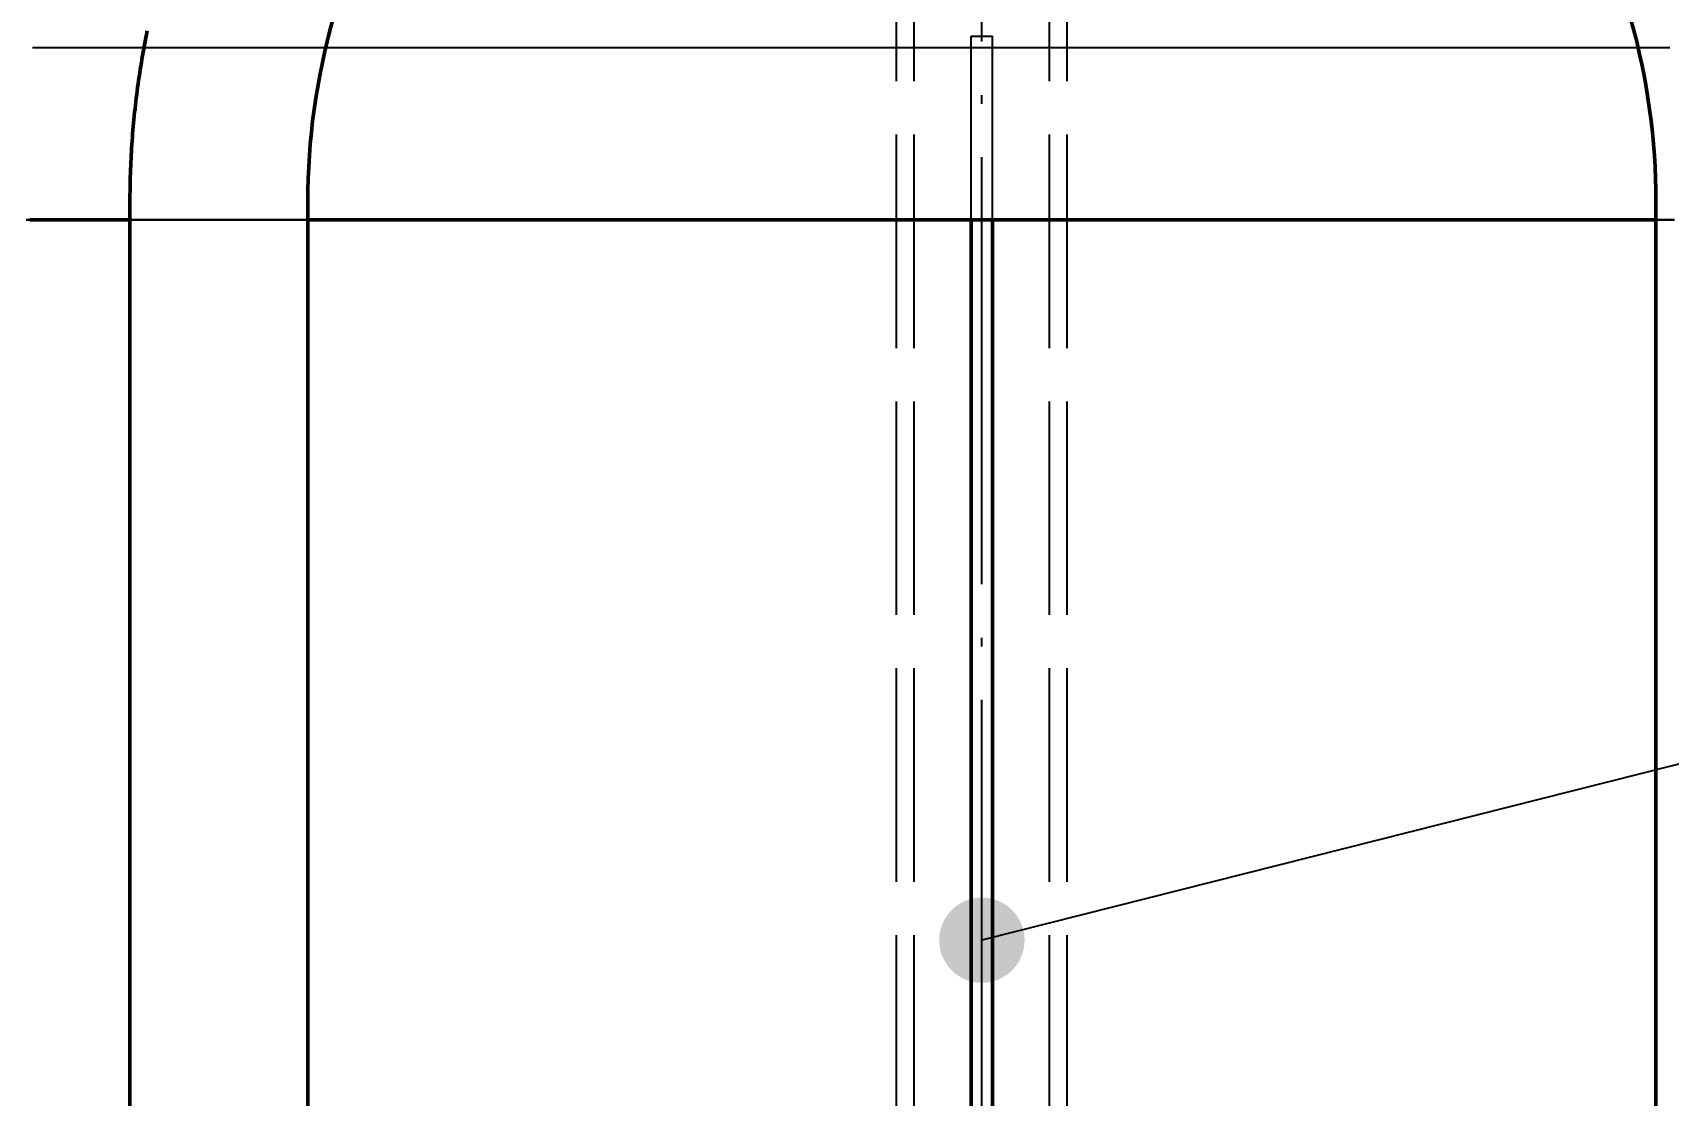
# Model space of a CAD drawing. Header units: millimetres. Extents: x 0 to 594, y 0 to 420.
# Drawn here: x 82.16 to 105.15, y 329.32 to 344.25 of the extents above; entities that cross this region are included whole.
import ezdxf

# ---------------------------------------------------------------- set-up
doc = ezdxf.new("R2010")
doc.units = ezdxf.units.MM
doc.linetypes.add('ISO02-TRAZOS', pattern=[3.75, 3, -0.75])
doc.linetypes.add('ISO04-TRAZO-PUNTO', pattern=[7.625, 6, -0.75, 0.125, -0.75])
for name, color, linetype, lineweight in [('01-VISIBLE', 7, 'CONTINUOUS', 50), ('02-OCULTA', 4, 'ISO02-TRAZOS', 25), ('03-EJE', 1, 'ISO04-TRAZO-PUNTO', 25), ('04-COTA', 3, 'CONTINUOUS', 25), ('08-FINA', 5, 'CONTINUOUS', 25)]:
    doc.layers.add(name, color=color, linetype=linetype, lineweight=lineweight)
doc.styles.add('ISO3098', font='isocpeur.ttf')
doc.dimstyles.new('FLAMA-ISO', dxfattribs={"dimtxt": 3.5, "dimasz": 3, "dimexe": 2, "dimexo": 1, "dimgap": 1, "dimtad": 1, "dimdec": 1, "dimtxsty": 'ISO3098', "dimcen": 2.5, "dimclrd": 3, "dimclre": 3, "dimclrt": 3, "dimazin": 3, "dimtfac": 1, "dimtmove": 0, "dimatfit": 3, "dimlwd": 25, "dimlwe": 25})

msp = doc.modelspace()

# ---------------------------------------------------------------- hatches: boundary and pattern name
at = {"layer": '08-FINA'}
h = msp.add_hatch(color=7, dxfattribs=at)
h.dxf.hatch_style = 1
edge = h.paths.add_edge_path()
edge.add_arc((95.5, 331.5), 0.6, 0, 360)

# ---------------------------------------------------------------- linework, layer by layer
at = {"layer": '01-VISIBLE'}
for p, q in [((83.525, 316.833), (83.525, 341.875)), ((86.025, 316.833), (86.025, 341.875)), ((104.975, 341.875), (104.975, 316.833)), ((95.35, 316.833), (95.35, 341.62)), ((95.65, 316.833), (95.65, 341.62))]:
    msp.add_line(p, q, dxfattribs=at)
for points in [[(83.525, 341.875), (83.525, 341.925), (83.525, 341.976), (83.526, 342.026), (83.527, 342.076), (83.528, 342.127), (83.529, 342.177), (83.53, 342.227), (83.532, 342.278), (83.534, 342.328), (83.536, 342.378), (83.538, 342.429), (83.54, 342.479), (83.543, 342.529), (83.546, 342.58), (83.549, 342.63), (83.552, 342.68), (83.556, 342.73), (83.559, 342.781), (83.563, 342.831), (83.567, 342.881), (83.572, 342.931), (83.576, 342.981), (83.581, 343.032), (83.586, 343.082), (83.591, 343.132), (83.597, 343.182), (83.602, 343.232), (83.608, 343.282), (83.614, 343.332), (83.62, 343.382), (83.627, 343.432), (83.633, 343.482), (83.64, 343.532), (83.647, 343.581), (83.654, 343.631), (83.662, 343.681), (83.67, 343.731), (83.678, 343.781), (83.686, 343.83), (83.694, 343.88), (83.703, 343.93), (83.711, 343.979), (83.72, 344.029), (83.729, 344.078), (83.739, 344.128), (83.748, 344.177), (83.758, 344.227), (83.768, 344.276)], [(82.119, 341.62), (82.169, 341.62), (82.219, 341.62), (82.269, 341.62), (82.32, 341.62), (82.37, 341.62), (82.42, 341.62), (82.47, 341.62), (82.52, 341.62), (82.571, 341.62), (82.621, 341.62), (82.671, 341.62), (82.721, 341.62), (82.772, 341.62), (82.822, 341.62), (82.872, 341.62), (82.922, 341.62), (82.972, 341.62), (83.023, 341.62), (83.073, 341.62), (83.123, 341.62), (83.173, 341.62), (83.224, 341.62), (83.274, 341.62), (83.324, 341.62), (83.374, 341.62), (83.425, 341.62), (83.475, 341.62), (83.525, 341.62)], [(86.025, 341.62), (86.075, 341.62), (86.125, 341.62), (86.175, 341.62), (86.225, 341.62), (86.275, 341.62), (86.325, 341.62), (86.375, 341.62), (86.425, 341.62), (86.475, 341.62), (86.525, 341.62), (86.575, 341.62), (86.625, 341.62), (86.675, 341.62), (86.725, 341.62), (86.775, 341.62), (86.825, 341.62), (86.875, 341.62), (86.925, 341.62), (86.975, 341.62), (87.025, 341.62), (87.075, 341.62), (87.125, 341.62), (87.175, 341.62), (87.225, 341.62), (87.275, 341.62), (87.325, 341.62), (87.375, 341.62), (87.425, 341.62), (87.475, 341.62), (87.525, 341.62), (87.575, 341.62), (87.625, 341.62), (87.675, 341.62), (87.725, 341.62), (87.775, 341.62), (87.825, 341.62), (87.875, 341.62), (87.925, 341.62), (87.975, 341.62), (88.025, 341.62), (88.075, 341.62), (88.125, 341.62), (88.175, 341.62), (88.225, 341.62), (88.275, 341.62), (88.325, 341.62), (88.375, 341.62), (88.425, 341.62), (88.475, 341.62), (88.525, 341.62), (88.575, 341.62), (88.625, 341.62), (88.675, 341.62), (88.725, 341.62), (88.775, 341.62), (88.825, 341.62), (88.875, 341.62), (88.925, 341.62), (88.975, 341.62), (89.025, 341.62), (89.075, 341.62), (89.125, 341.62), (89.175, 341.62), (89.225, 341.62), (89.275, 341.62), (89.325, 341.62), (89.375, 341.62), (89.425, 341.62), (89.475, 341.62), (89.525, 341.62), (89.575, 341.62), (89.625, 341.62), (89.675, 341.62), (89.725, 341.62), (89.775, 341.62), (89.825, 341.62), (89.875, 341.62), (89.925, 341.62), (89.975, 341.62), (90.025, 341.62), (90.075, 341.62), (90.125, 341.62), (90.175, 341.62), (90.225, 341.62), (90.275, 341.62), (90.325, 341.62), (90.375, 341.62), (90.425, 341.62), (90.475, 341.62), (90.525, 341.62), (90.575, 341.62), (90.625, 341.62), (90.675, 341.62), (90.725, 341.62), (90.775, 341.62), (90.825, 341.62), (90.875, 341.62), (90.925, 341.62), (90.975, 341.62), (91.025, 341.62), (91.075, 341.62), (91.125, 341.62), (91.175, 341.62), (91.225, 341.62), (91.275, 341.62), (91.325, 341.62), (91.375, 341.62), (91.425, 341.62), (91.475, 341.62), (91.525, 341.62), (91.575, 341.62), (91.625, 341.62), (91.675, 341.62), (91.725, 341.62), (91.775, 341.62), (91.825, 341.62), (91.875, 341.62), (91.925, 341.62), (91.975, 341.62), (92.025, 341.62), (92.075, 341.62), (92.125, 341.62), (92.175, 341.62), (92.225, 341.62), (92.275, 341.62), (92.325, 341.62), (92.375, 341.62), (92.425, 341.62), (92.475, 341.62), (92.525, 341.62), (92.575, 341.62), (92.625, 341.62), (92.675, 341.62), (92.725, 341.62), (92.775, 341.62), (92.825, 341.62), (92.875, 341.62), (92.925, 341.62), (92.975, 341.62), (93.025, 341.62), (93.075, 341.62), (93.125, 341.62), (93.175, 341.62), (93.225, 341.62), (93.275, 341.62), (93.325, 341.62), (93.375, 341.62), (93.425, 341.62), (93.475, 341.62), (93.525, 341.62), (93.575, 341.62), (93.625, 341.62), (93.675, 341.62), (93.725, 341.62), (93.775, 341.62), (93.825, 341.62), (93.875, 341.62), (93.925, 341.62), (93.975, 341.62), (94.025, 341.62), (94.075, 341.62), (94.125, 341.62), (94.175, 341.62), (94.225, 341.62), (94.275, 341.62), (94.325, 341.62), (94.375, 341.62), (94.425, 341.62), (94.475, 341.62), (94.525, 341.62), (94.575, 341.62), (94.625, 341.62), (94.675, 341.62), (94.725, 341.62), (94.775, 341.62), (94.825, 341.62), (94.875, 341.62), (94.925, 341.62), (94.975, 341.62), (95.025, 341.62), (95.075, 341.62), (95.125, 341.62), (95.175, 341.62), (95.225, 341.62), (95.275, 341.62), (95.325, 341.62), (95.375, 341.62), (95.425, 341.62), (95.475, 341.62), (95.525, 341.62), (95.575, 341.62), (95.625, 341.62), (95.675, 341.62), (95.725, 341.62), (95.775, 341.62), (95.825, 341.62), (95.875, 341.62), (95.925, 341.62), (95.975, 341.62), (96.025, 341.62), (96.075, 341.62), (96.125, 341.62), (96.175, 341.62), (96.225, 341.62), (96.275, 341.62), (96.325, 341.62), (96.375, 341.62), (96.425, 341.62), (96.475, 341.62), (96.525, 341.62), (96.575, 341.62), (96.625, 341.62), (96.675, 341.62), (96.725, 341.62), (96.775, 341.62), (96.825, 341.62), (96.875, 341.62), (96.925, 341.62), (96.975, 341.62), (97.025, 341.62), (97.075, 341.62), (97.125, 341.62), (97.175, 341.62), (97.225, 341.62), (97.275, 341.62), (97.325, 341.62), (97.375, 341.62), (97.425, 341.62), (97.475, 341.62), (97.525, 341.62), (97.575, 341.62), (97.625, 341.62), (97.675, 341.62), (97.725, 341.62), (97.775, 341.62), (97.825, 341.62), (97.875, 341.62), (97.925, 341.62), (97.975, 341.62), (98.025, 341.62), (98.075, 341.62), (98.125, 341.62), (98.175, 341.62), (98.225, 341.62), (98.275, 341.62), (98.325, 341.62), (98.375, 341.62), (98.425, 341.62), (98.475, 341.62), (98.525, 341.62), (98.575, 341.62), (98.625, 341.62), (98.675, 341.62), (98.725, 341.62), (98.775, 341.62), (98.825, 341.62), (98.875, 341.62), (98.925, 341.62), (98.975, 341.62), (99.025, 341.62), (99.075, 341.62), (99.125, 341.62), (99.175, 341.62), (99.225, 341.62), (99.275, 341.62), (99.325, 341.62), (99.375, 341.62), (99.425, 341.62), (99.475, 341.62), (99.525, 341.62), (99.575, 341.62), (99.625, 341.62), (99.675, 341.62), (99.725, 341.62), (99.775, 341.62), (99.825, 341.62), (99.875, 341.62), (99.925, 341.62), (99.975, 341.62), (100.025, 341.62), (100.075, 341.62), (100.125, 341.62), (100.175, 341.62), (100.225, 341.62), (100.275, 341.62), (100.325, 341.62), (100.375, 341.62), (100.425, 341.62), (100.475, 341.62), (100.525, 341.62), (100.575, 341.62), (100.625, 341.62), (100.675, 341.62), (100.725, 341.62), (100.775, 341.62), (100.825, 341.62), (100.875, 341.62), (100.925, 341.62), (100.975, 341.62), (101.025, 341.62), (101.075, 341.62), (101.125, 341.62), (101.175, 341.62), (101.225, 341.62), (101.275, 341.62), (101.325, 341.62), (101.375, 341.62), (101.425, 341.62), (101.475, 341.62), (101.525, 341.62), (101.575, 341.62), (101.625, 341.62), (101.675, 341.62), (101.725, 341.62), (101.775, 341.62), (101.825, 341.62), (101.875, 341.62), (101.925, 341.62), (101.975, 341.62), (102.025, 341.62), (102.075, 341.62), (102.125, 341.62), (102.175, 341.62), (102.225, 341.62), (102.275, 341.62), (102.325, 341.62), (102.375, 341.62), (102.425, 341.62), (102.475, 341.62), (102.525, 341.62), (102.575, 341.62), (102.625, 341.62), (102.675, 341.62), (102.725, 341.62), (102.775, 341.62), (102.825, 341.62), (102.875, 341.62), (102.925, 341.62), (102.975, 341.62), (103.025, 341.62), (103.075, 341.62), (103.125, 341.62), (103.175, 341.62), (103.225, 341.62), (103.275, 341.62), (103.325, 341.62), (103.375, 341.62), (103.425, 341.62), (103.475, 341.62), (103.525, 341.62), (103.575, 341.62), (103.625, 341.62), (103.675, 341.62), (103.725, 341.62), (103.775, 341.62), (103.825, 341.62), (103.875, 341.62), (103.925, 341.62), (103.975, 341.62), (104.025, 341.62), (104.075, 341.62), (104.125, 341.62), (104.175, 341.62), (104.225, 341.62), (104.275, 341.62), (104.325, 341.62), (104.375, 341.62), (104.425, 341.62), (104.475, 341.62), (104.525, 341.62), (104.575, 341.62), (104.625, 341.62), (104.675, 341.62), (104.725, 341.62), (104.775, 341.62), (104.825, 341.62), (104.875, 341.62), (104.925, 341.62), (104.975, 341.62)]]:
    msp.add_lwpolyline(points, dxfattribs=at)
for start, end in [(148.6111, 180), (0, 31.3889)]:
    msp.add_arc((95.5, 341.875), 9.475, start, end, dxfattribs=at)
at = {"layer": '02-OCULTA'}
for p, q in [((94.3, 257.32), (94.3, 358.898)), ((94.55, 257.32), (94.55, 358.898)), ((96.45, 257.32), (96.45, 358.898)), ((96.7, 257.32), (96.7, 358.898)), ((95.35, 344.2), (95.65, 344.2)), ((95.35, 341.62), (95.35, 344.2)), ((95.65, 341.62), (95.65, 344.2)), ((95.35, 267.546), (95.35, 344.044)), ((95.65, 267.546), (95.65, 344.044))]:
    msp.add_line(p, q, dxfattribs=at)
for points in [[(95.35, 344.2), (95.4, 344.2), (95.45, 344.2), (95.5, 344.2), (95.55, 344.2), (95.6, 344.2), (95.65, 344.2)], [(95.35, 344.044), (95.35, 344.07), (95.35, 344.096), (95.35, 344.122), (95.35, 344.148), (95.35, 344.174), (95.35, 344.2)], [(95.65, 344.044), (95.65, 344.07), (95.65, 344.096), (95.65, 344.122), (95.65, 344.148), (95.65, 344.174), (95.65, 344.2)], [(82.155, 344.044), (82.252, 344.044), (82.349, 344.044), (82.445, 344.044), (82.542, 344.044), (82.639, 344.044), (82.736, 344.044), (82.832, 344.044), (82.929, 344.044), (83.026, 344.044), (83.122, 344.044), (83.219, 344.044), (83.316, 344.044), (83.412, 344.044), (83.509, 344.044), (83.606, 344.044), (83.703, 344.044), (83.799, 344.044), (83.896, 344.044), (83.993, 344.044), (84.089, 344.044), (84.186, 344.044), (84.283, 344.044), (84.379, 344.044), (84.476, 344.044), (84.573, 344.044), (84.67, 344.044), (84.766, 344.044), (84.863, 344.044), (84.96, 344.044), (85.056, 344.044), (85.153, 344.044), (85.25, 344.044), (85.346, 344.044), (85.443, 344.044), (85.54, 344.044), (85.637, 344.044), (85.733, 344.044), (85.83, 344.044), (85.927, 344.044), (86.023, 344.044), (86.12, 344.044), (86.217, 344.044), (86.314, 344.044), (86.41, 344.044), (86.507, 344.044), (86.604, 344.044), (86.7, 344.044), (86.797, 344.044), (86.894, 344.044), (86.99, 344.044), (87.087, 344.044), (87.184, 344.044), (87.281, 344.044), (87.377, 344.044), (87.474, 344.044), (87.571, 344.044), (87.667, 344.044), (87.764, 344.044), (87.861, 344.044), (87.957, 344.044), (88.054, 344.044), (88.151, 344.044), (88.248, 344.044), (88.344, 344.044), (88.441, 344.044), (88.538, 344.044), (88.634, 344.044), (88.731, 344.044), (88.828, 344.044), (88.924, 344.044), (89.021, 344.044), (89.118, 344.044), (89.215, 344.044), (89.311, 344.044), (89.408, 344.044), (89.505, 344.044), (89.601, 344.044), (89.698, 344.044), (89.795, 344.044), (89.891, 344.044), (89.988, 344.044), (90.085, 344.044), (90.181, 344.044), (90.278, 344.044), (90.375, 344.044), (90.472, 344.044), (90.568, 344.044), (90.665, 344.044), (90.762, 344.044), (90.858, 344.044), (90.955, 344.044), (91.052, 344.044), (91.148, 344.044), (91.245, 344.044), (91.342, 344.044), (91.439, 344.044), (91.535, 344.044), (91.632, 344.044), (91.729, 344.044), (91.825, 344.044), (91.922, 344.044), (92.019, 344.044), (92.115, 344.044), (92.212, 344.044), (92.309, 344.044), (92.406, 344.044), (92.502, 344.044), (92.599, 344.044), (92.696, 344.044), (92.792, 344.044), (92.889, 344.044), (92.986, 344.044), (93.082, 344.044), (93.179, 344.044), (93.276, 344.044), (93.373, 344.044), (93.469, 344.044), (93.566, 344.044), (93.663, 344.044), (93.759, 344.044), (93.856, 344.044), (93.953, 344.044), (94.049, 344.044), (94.146, 344.044), (94.243, 344.044), (94.34, 344.044), (94.436, 344.044), (94.533, 344.044), (94.63, 344.044), (94.726, 344.044), (94.823, 344.044), (94.92, 344.044), (95.017, 344.044), (95.113, 344.044), (95.21, 344.044), (95.307, 344.044), (95.403, 344.044), (95.5, 344.044), (95.597, 344.044), (95.693, 344.044), (95.79, 344.044), (95.887, 344.044), (95.983, 344.044), (96.08, 344.044), (96.177, 344.044), (96.274, 344.044), (96.37, 344.044), (96.467, 344.044), (96.564, 344.044), (96.66, 344.044), (96.757, 344.044), (96.854, 344.044), (96.95, 344.044), (97.047, 344.044), (97.144, 344.044), (97.241, 344.044), (97.337, 344.044), (97.434, 344.044), (97.531, 344.044), (97.627, 344.044), (97.724, 344.044), (97.821, 344.044), (97.917, 344.044), (98.014, 344.044), (98.111, 344.044), (98.208, 344.044), (98.304, 344.044), (98.401, 344.044), (98.498, 344.044), (98.594, 344.044), (98.691, 344.044), (98.788, 344.044), (98.885, 344.044), (98.981, 344.044), (99.078, 344.044), (99.175, 344.044), (99.271, 344.044), (99.368, 344.044), (99.465, 344.044), (99.561, 344.044), (99.658, 344.044), (99.755, 344.044), (99.852, 344.044), (99.948, 344.044), (100.045, 344.044), (100.142, 344.044), (100.238, 344.044), (100.335, 344.044), (100.432, 344.044), (100.528, 344.044), (100.625, 344.044), (100.722, 344.044), (100.819, 344.044), (100.915, 344.044), (101.012, 344.044), (101.109, 344.044), (101.205, 344.044), (101.302, 344.044), (101.399, 344.044), (101.495, 344.044), (101.592, 344.044), (101.689, 344.044), (101.785, 344.044), (101.882, 344.044), (101.979, 344.044), (102.076, 344.044), (102.172, 344.044), (102.269, 344.044), (102.366, 344.044), (102.462, 344.044), (102.559, 344.044), (102.656, 344.044), (102.752, 344.044), (102.849, 344.044), (102.946, 344.044), (103.043, 344.044), (103.139, 344.044), (103.236, 344.044), (103.333, 344.044), (103.429, 344.044), (103.526, 344.044), (103.623, 344.044), (103.719, 344.044), (103.816, 344.044), (103.913, 344.044), (104.01, 344.044), (104.106, 344.044), (104.203, 344.044), (104.3, 344.044), (104.396, 344.044), (104.493, 344.044), (104.59, 344.044), (104.686, 344.044), (104.783, 344.044), (104.88, 344.044), (104.977, 344.044), (105.073, 344.044), (105.17, 344.044)], [(82.155, 344.044), (82.252, 344.044), (82.349, 344.044), (82.445, 344.044), (82.542, 344.044), (82.639, 344.044), (82.736, 344.044), (82.832, 344.044), (82.929, 344.044), (83.026, 344.044), (83.122, 344.044), (83.219, 344.044), (83.316, 344.044), (83.412, 344.044), (83.509, 344.044), (83.606, 344.044), (83.703, 344.044), (83.799, 344.044), (83.896, 344.044), (83.993, 344.044), (84.089, 344.044), (84.186, 344.044), (84.283, 344.044), (84.379, 344.044), (84.476, 344.044), (84.573, 344.044), (84.67, 344.044), (84.766, 344.044), (84.863, 344.044), (84.96, 344.044), (85.056, 344.044), (85.153, 344.044), (85.25, 344.044), (85.346, 344.044), (85.443, 344.044), (85.54, 344.044), (85.637, 344.044), (85.733, 344.044), (85.83, 344.044), (85.927, 344.044), (86.023, 344.044), (86.12, 344.044), (86.217, 344.044), (86.314, 344.044), (86.41, 344.044), (86.507, 344.044), (86.604, 344.044), (86.7, 344.044), (86.797, 344.044), (86.894, 344.044), (86.99, 344.044), (87.087, 344.044), (87.184, 344.044), (87.281, 344.044), (87.377, 344.044), (87.474, 344.044), (87.571, 344.044), (87.667, 344.044), (87.764, 344.044), (87.861, 344.044), (87.957, 344.044), (88.054, 344.044), (88.151, 344.044), (88.248, 344.044), (88.344, 344.044), (88.441, 344.044), (88.538, 344.044), (88.634, 344.044), (88.731, 344.044), (88.828, 344.044), (88.924, 344.044), (89.021, 344.044), (89.118, 344.044), (89.215, 344.044), (89.311, 344.044), (89.408, 344.044), (89.505, 344.044), (89.601, 344.044), (89.698, 344.044), (89.795, 344.044), (89.891, 344.044), (89.988, 344.044), (90.085, 344.044), (90.181, 344.044), (90.278, 344.044), (90.375, 344.044), (90.472, 344.044), (90.568, 344.044), (90.665, 344.044), (90.762, 344.044), (90.858, 344.044), (90.955, 344.044), (91.052, 344.044), (91.148, 344.044), (91.245, 344.044), (91.342, 344.044), (91.439, 344.044), (91.535, 344.044), (91.632, 344.044), (91.729, 344.044), (91.825, 344.044), (91.922, 344.044), (92.019, 344.044), (92.115, 344.044), (92.212, 344.044), (92.309, 344.044), (92.406, 344.044), (92.502, 344.044), (92.599, 344.044), (92.696, 344.044), (92.792, 344.044), (92.889, 344.044), (92.986, 344.044), (93.082, 344.044), (93.179, 344.044), (93.276, 344.044), (93.373, 344.044), (93.469, 344.044), (93.566, 344.044), (93.663, 344.044), (93.759, 344.044), (93.856, 344.044), (93.953, 344.044), (94.049, 344.044), (94.146, 344.044), (94.243, 344.044), (94.34, 344.044), (94.436, 344.044), (94.533, 344.044), (94.63, 344.044), (94.726, 344.044), (94.823, 344.044), (94.92, 344.044), (95.017, 344.044), (95.113, 344.044), (95.21, 344.044), (95.307, 344.044), (95.403, 344.044), (95.5, 344.044), (95.597, 344.044), (95.693, 344.044), (95.79, 344.044), (95.887, 344.044), (95.983, 344.044), (96.08, 344.044), (96.177, 344.044), (96.274, 344.044), (96.37, 344.044), (96.467, 344.044), (96.564, 344.044), (96.66, 344.044), (96.757, 344.044), (96.854, 344.044), (96.95, 344.044), (97.047, 344.044), (97.144, 344.044), (97.241, 344.044), (97.337, 344.044), (97.434, 344.044), (97.531, 344.044), (97.627, 344.044), (97.724, 344.044), (97.821, 344.044), (97.917, 344.044), (98.014, 344.044), (98.111, 344.044), (98.208, 344.044), (98.304, 344.044), (98.401, 344.044), (98.498, 344.044), (98.594, 344.044), (98.691, 344.044), (98.788, 344.044), (98.885, 344.044), (98.981, 344.044), (99.078, 344.044), (99.175, 344.044), (99.271, 344.044), (99.368, 344.044), (99.465, 344.044), (99.561, 344.044), (99.658, 344.044), (99.755, 344.044), (99.852, 344.044), (99.948, 344.044), (100.045, 344.044), (100.142, 344.044), (100.238, 344.044), (100.335, 344.044), (100.432, 344.044), (100.528, 344.044), (100.625, 344.044), (100.722, 344.044), (100.819, 344.044), (100.915, 344.044), (101.012, 344.044), (101.109, 344.044), (101.205, 344.044), (101.302, 344.044), (101.399, 344.044), (101.495, 344.044), (101.592, 344.044), (101.689, 344.044), (101.785, 344.044), (101.882, 344.044), (101.979, 344.044), (102.076, 344.044), (102.172, 344.044), (102.269, 344.044), (102.366, 344.044), (102.462, 344.044), (102.559, 344.044), (102.656, 344.044), (102.752, 344.044), (102.849, 344.044), (102.946, 344.044), (103.043, 344.044), (103.139, 344.044), (103.236, 344.044), (103.333, 344.044), (103.429, 344.044), (103.526, 344.044), (103.623, 344.044), (103.719, 344.044), (103.816, 344.044), (103.913, 344.044), (104.01, 344.044), (104.106, 344.044), (104.203, 344.044), (104.3, 344.044), (104.396, 344.044), (104.493, 344.044), (104.59, 344.044), (104.686, 344.044), (104.783, 344.044), (104.88, 344.044), (104.977, 344.044), (105.073, 344.044), (105.17, 344.044)], [(95.35, 344.044), (95.4, 344.044), (95.45, 344.044), (95.5, 344.044), (95.55, 344.044), (95.6, 344.044), (95.65, 344.044)], [(82.066, 341.62), (82.163, 341.62), (82.26, 341.62), (82.358, 341.62), (82.455, 341.62), (82.553, 341.62), (82.65, 341.62), (82.747, 341.62), (82.845, 341.62), (82.942, 341.62), (83.039, 341.62), (83.137, 341.62), (83.234, 341.62), (83.331, 341.62), (83.429, 341.62), (83.526, 341.62), (83.623, 341.62), (83.721, 341.62), (83.818, 341.62), (83.915, 341.62), (84.013, 341.62), (84.11, 341.62), (84.207, 341.62), (84.305, 341.62), (84.402, 341.62), (84.499, 341.62), (84.597, 341.62), (84.694, 341.62), (84.792, 341.62), (84.889, 341.62), (84.986, 341.62), (85.084, 341.62), (85.181, 341.62), (85.278, 341.62), (85.376, 341.62), (85.473, 341.62), (85.57, 341.62), (85.668, 341.62), (85.765, 341.62), (85.862, 341.62), (85.96, 341.62), (86.057, 341.62), (86.154, 341.62), (86.252, 341.62), (86.349, 341.62), (86.446, 341.62), (86.544, 341.62), (86.641, 341.62), (86.739, 341.62), (86.836, 341.62), (86.933, 341.62), (87.031, 341.62), (87.128, 341.62), (87.225, 341.62), (87.323, 341.62), (87.42, 341.62), (87.517, 341.62), (87.615, 341.62), (87.712, 341.62), (87.809, 341.62), (87.907, 341.62), (88.004, 341.62), (88.101, 341.62), (88.199, 341.62), (88.296, 341.62), (88.393, 341.62), (88.491, 341.62), (88.588, 341.62), (88.686, 341.62), (88.783, 341.62), (88.88, 341.62), (88.978, 341.62), (89.075, 341.62), (89.172, 341.62), (89.27, 341.62), (89.367, 341.62), (89.464, 341.62), (89.562, 341.62), (89.659, 341.62), (89.756, 341.62), (89.854, 341.62), (89.951, 341.62), (90.048, 341.62), (90.146, 341.62), (90.243, 341.62), (90.34, 341.62), (90.438, 341.62), (90.535, 341.62), (90.633, 341.62), (90.73, 341.62), (90.827, 341.62), (90.925, 341.62), (91.022, 341.62), (91.119, 341.62), (91.217, 341.62), (91.314, 341.62), (91.411, 341.62), (91.509, 341.62), (91.606, 341.62), (91.703, 341.62), (91.801, 341.62), (91.898, 341.62), (91.995, 341.62), (92.093, 341.62), (92.19, 341.62), (92.287, 341.62), (92.385, 341.62), (92.482, 341.62), (92.58, 341.62), (92.677, 341.62), (92.774, 341.62), (92.872, 341.62), (92.969, 341.62), (93.066, 341.62), (93.164, 341.62), (93.261, 341.62), (93.358, 341.62), (93.456, 341.62), (93.553, 341.62), (93.65, 341.62), (93.748, 341.62), (93.845, 341.62), (93.942, 341.62), (94.04, 341.62), (94.137, 341.62), (94.234, 341.62), (94.332, 341.62), (94.429, 341.62), (94.527, 341.62), (94.624, 341.62), (94.721, 341.62), (94.819, 341.62), (94.916, 341.62), (95.013, 341.62), (95.111, 341.62), (95.208, 341.62), (95.305, 341.62), (95.403, 341.62), (95.5, 341.62), (95.597, 341.62), (95.695, 341.62), (95.792, 341.62), (95.889, 341.62), (95.987, 341.62), (96.084, 341.62), (96.181, 341.62), (96.279, 341.62), (96.376, 341.62), (96.473, 341.62), (96.571, 341.62), (96.668, 341.62), (96.766, 341.62), (96.863, 341.62), (96.96, 341.62), (97.058, 341.62), (97.155, 341.62), (97.252, 341.62), (97.35, 341.62), (97.447, 341.62), (97.544, 341.62), (97.642, 341.62), (97.739, 341.62), (97.836, 341.62), (97.934, 341.62), (98.031, 341.62), (98.128, 341.62), (98.226, 341.62), (98.323, 341.62), (98.42, 341.62), (98.518, 341.62), (98.615, 341.62), (98.713, 341.62), (98.81, 341.62), (98.907, 341.62), (99.005, 341.62), (99.102, 341.62), (99.199, 341.62), (99.297, 341.62), (99.394, 341.62), (99.491, 341.62), (99.589, 341.62), (99.686, 341.62), (99.783, 341.62), (99.881, 341.62), (99.978, 341.62), (100.075, 341.62), (100.173, 341.62), (100.27, 341.62), (100.367, 341.62), (100.465, 341.62), (100.562, 341.62), (100.66, 341.62), (100.757, 341.62), (100.854, 341.62), (100.952, 341.62), (101.049, 341.62), (101.146, 341.62), (101.244, 341.62), (101.341, 341.62), (101.438, 341.62), (101.536, 341.62), (101.633, 341.62), (101.73, 341.62), (101.828, 341.62), (101.925, 341.62), (102.022, 341.62), (102.12, 341.62), (102.217, 341.62), (102.314, 341.62), (102.412, 341.62), (102.509, 341.62), (102.607, 341.62), (102.704, 341.62), (102.801, 341.62), (102.899, 341.62), (102.996, 341.62), (103.093, 341.62), (103.191, 341.62), (103.288, 341.62), (103.385, 341.62), (103.483, 341.62), (103.58, 341.62), (103.677, 341.62), (103.775, 341.62), (103.872, 341.62), (103.969, 341.62), (104.067, 341.62), (104.164, 341.62), (104.261, 341.62), (104.359, 341.62), (104.456, 341.62), (104.554, 341.62), (104.651, 341.62), (104.748, 341.62), (104.846, 341.62), (104.943, 341.62), (105.04, 341.62), (105.138, 341.62), (105.235, 341.62)], [(105.235, 341.62), (105.138, 341.62), (105.04, 341.62), (104.943, 341.62), (104.846, 341.62), (104.748, 341.62), (104.651, 341.62), (104.554, 341.62), (104.456, 341.62), (104.359, 341.62), (104.261, 341.62), (104.164, 341.62), (104.067, 341.62), (103.969, 341.62), (103.872, 341.62), (103.775, 341.62), (103.677, 341.62), (103.58, 341.62), (103.483, 341.62), (103.385, 341.62), (103.288, 341.62), (103.191, 341.62), (103.093, 341.62), (102.996, 341.62), (102.899, 341.62), (102.801, 341.62), (102.704, 341.62), (102.607, 341.62), (102.509, 341.62), (102.412, 341.62), (102.314, 341.62), (102.217, 341.62), (102.12, 341.62), (102.022, 341.62), (101.925, 341.62), (101.828, 341.62), (101.73, 341.62), (101.633, 341.62), (101.536, 341.62), (101.438, 341.62), (101.341, 341.62), (101.244, 341.62), (101.146, 341.62), (101.049, 341.62), (100.952, 341.62), (100.854, 341.62), (100.757, 341.62), (100.66, 341.62), (100.562, 341.62), (100.465, 341.62), (100.367, 341.62), (100.27, 341.62), (100.173, 341.62), (100.075, 341.62), (99.978, 341.62), (99.881, 341.62), (99.783, 341.62), (99.686, 341.62), (99.589, 341.62), (99.491, 341.62), (99.394, 341.62), (99.297, 341.62), (99.199, 341.62), (99.102, 341.62), (99.005, 341.62), (98.907, 341.62), (98.81, 341.62), (98.713, 341.62), (98.615, 341.62), (98.518, 341.62), (98.42, 341.62), (98.323, 341.62), (98.226, 341.62), (98.128, 341.62), (98.031, 341.62), (97.934, 341.62), (97.836, 341.62), (97.739, 341.62), (97.642, 341.62), (97.544, 341.62), (97.447, 341.62), (97.35, 341.62), (97.252, 341.62), (97.155, 341.62), (97.058, 341.62), (96.96, 341.62), (96.863, 341.62), (96.766, 341.62), (96.668, 341.62), (96.571, 341.62), (96.473, 341.62), (96.376, 341.62), (96.279, 341.62), (96.181, 341.62), (96.084, 341.62), (95.987, 341.62), (95.889, 341.62), (95.792, 341.62), (95.695, 341.62), (95.597, 341.62), (95.5, 341.62), (95.403, 341.62), (95.305, 341.62), (95.208, 341.62), (95.111, 341.62), (95.013, 341.62), (94.916, 341.62), (94.819, 341.62), (94.721, 341.62), (94.624, 341.62), (94.527, 341.62), (94.429, 341.62), (94.332, 341.62), (94.234, 341.62), (94.137, 341.62), (94.04, 341.62), (93.942, 341.62), (93.845, 341.62), (93.748, 341.62), (93.65, 341.62), (93.553, 341.62), (93.456, 341.62), (93.358, 341.62), (93.261, 341.62), (93.164, 341.62), (93.066, 341.62), (92.969, 341.62), (92.872, 341.62), (92.774, 341.62), (92.677, 341.62), (92.58, 341.62), (92.482, 341.62), (92.385, 341.62), (92.287, 341.62), (92.19, 341.62), (92.093, 341.62), (91.995, 341.62), (91.898, 341.62), (91.801, 341.62), (91.703, 341.62), (91.606, 341.62), (91.509, 341.62), (91.411, 341.62), (91.314, 341.62), (91.217, 341.62), (91.119, 341.62), (91.022, 341.62), (90.925, 341.62), (90.827, 341.62), (90.73, 341.62), (90.633, 341.62), (90.535, 341.62), (90.438, 341.62), (90.34, 341.62), (90.243, 341.62), (90.146, 341.62), (90.048, 341.62), (89.951, 341.62), (89.854, 341.62), (89.756, 341.62), (89.659, 341.62), (89.562, 341.62), (89.464, 341.62), (89.367, 341.62), (89.27, 341.62), (89.172, 341.62), (89.075, 341.62), (88.978, 341.62), (88.88, 341.62), (88.783, 341.62), (88.686, 341.62), (88.588, 341.62), (88.491, 341.62), (88.393, 341.62), (88.296, 341.62), (88.199, 341.62), (88.101, 341.62), (88.004, 341.62), (87.907, 341.62), (87.809, 341.62), (87.712, 341.62), (87.615, 341.62), (87.517, 341.62), (87.42, 341.62), (87.323, 341.62), (87.225, 341.62), (87.128, 341.62), (87.031, 341.62), (86.933, 341.62), (86.836, 341.62), (86.739, 341.62), (86.641, 341.62), (86.544, 341.62), (86.446, 341.62), (86.349, 341.62), (86.252, 341.62), (86.154, 341.62), (86.057, 341.62), (85.96, 341.62), (85.862, 341.62), (85.765, 341.62), (85.668, 341.62), (85.57, 341.62), (85.473, 341.62), (85.376, 341.62), (85.278, 341.62), (85.181, 341.62), (85.084, 341.62), (84.986, 341.62), (84.889, 341.62), (84.792, 341.62), (84.694, 341.62), (84.597, 341.62), (84.499, 341.62), (84.402, 341.62), (84.305, 341.62), (84.207, 341.62), (84.11, 341.62), (84.013, 341.62), (83.915, 341.62), (83.818, 341.62), (83.721, 341.62), (83.623, 341.62), (83.526, 341.62), (83.429, 341.62), (83.331, 341.62), (83.234, 341.62), (83.137, 341.62), (83.039, 341.62), (82.942, 341.62), (82.845, 341.62), (82.747, 341.62), (82.65, 341.62), (82.553, 341.62), (82.455, 341.62), (82.358, 341.62), (82.26, 341.62), (82.163, 341.62), (82.066, 341.62)], [(105.232, 341.62), (105.132, 341.62), (105.033, 341.62), (104.934, 341.62), (104.835, 341.62), (104.735, 341.62), (104.636, 341.62), (104.537, 341.62), (104.437, 341.62), (104.338, 341.62), (104.239, 341.62), (104.139, 341.62), (104.04, 341.62), (103.941, 341.62), (103.841, 341.62), (103.742, 341.62), (103.643, 341.62), (103.544, 341.62), (103.444, 341.62), (103.345, 341.62), (103.246, 341.62), (103.146, 341.62), (103.047, 341.62), (102.948, 341.62), (102.848, 341.62), (102.749, 341.62), (102.65, 341.62), (102.551, 341.62), (102.451, 341.62), (102.352, 341.62), (102.253, 341.62), (102.153, 341.62), (102.054, 341.62), (101.955, 341.62), (101.855, 341.62), (101.756, 341.62), (101.657, 341.62), (101.558, 341.62), (101.458, 341.62), (101.359, 341.62), (101.26, 341.62), (101.16, 341.62), (101.061, 341.62), (100.962, 341.62), (100.862, 341.62), (100.763, 341.62), (100.664, 341.62), (100.564, 341.62), (100.465, 341.62), (100.366, 341.62), (100.267, 341.62), (100.167, 341.62), (100.068, 341.62), (99.969, 341.62), (99.869, 341.62), (99.77, 341.62), (99.671, 341.62), (99.571, 341.62), (99.472, 341.62), (99.373, 341.62), (99.274, 341.62), (99.174, 341.62), (99.075, 341.62), (98.976, 341.62), (98.876, 341.62), (98.777, 341.62), (98.678, 341.62), (98.578, 341.62), (98.479, 341.62), (98.38, 341.62), (98.28, 341.62), (98.181, 341.62), (98.082, 341.62), (97.983, 341.62), (97.883, 341.62), (97.784, 341.62), (97.685, 341.62), (97.585, 341.62), (97.486, 341.62), (97.387, 341.62), (97.287, 341.62), (97.188, 341.62), (97.089, 341.62), (96.99, 341.62), (96.89, 341.62), (96.791, 341.62), (96.692, 341.62), (96.592, 341.62), (96.493, 341.62), (96.394, 341.62), (96.294, 341.62), (96.195, 341.62), (96.096, 341.62), (95.997, 341.62), (95.897, 341.62), (95.798, 341.62), (95.699, 341.62), (95.599, 341.62), (95.5, 341.62), (95.401, 341.62), (95.301, 341.62), (95.202, 341.62), (95.103, 341.62), (95.003, 341.62), (94.904, 341.62), (94.805, 341.62), (94.706, 341.62), (94.606, 341.62), (94.507, 341.62), (94.408, 341.62), (94.308, 341.62), (94.209, 341.62), (94.11, 341.62), (94.01, 341.62), (93.911, 341.62), (93.812, 341.62), (93.713, 341.62), (93.613, 341.62), (93.514, 341.62), (93.415, 341.62), (93.315, 341.62), (93.216, 341.62), (93.117, 341.62), (93.017, 341.62), (92.918, 341.62), (92.819, 341.62), (92.72, 341.62), (92.62, 341.62), (92.521, 341.62), (92.422, 341.62), (92.322, 341.62), (92.223, 341.62), (92.124, 341.62), (92.024, 341.62), (91.925, 341.62), (91.826, 341.62), (91.726, 341.62), (91.627, 341.62), (91.528, 341.62), (91.429, 341.62), (91.329, 341.62), (91.23, 341.62), (91.131, 341.62), (91.031, 341.62), (90.932, 341.62), (90.833, 341.62), (90.733, 341.62), (90.634, 341.62), (90.535, 341.62), (90.436, 341.62), (90.336, 341.62), (90.237, 341.62), (90.138, 341.62), (90.038, 341.62), (89.939, 341.62), (89.84, 341.62), (89.74, 341.62), (89.641, 341.62), (89.542, 341.62), (89.442, 341.62), (89.343, 341.62), (89.244, 341.62), (89.145, 341.62), (89.045, 341.62), (88.946, 341.62), (88.847, 341.62), (88.747, 341.62), (88.648, 341.62), (88.549, 341.62), (88.449, 341.62), (88.35, 341.62), (88.251, 341.62), (88.152, 341.62), (88.052, 341.62), (87.953, 341.62), (87.854, 341.62), (87.754, 341.62), (87.655, 341.62), (87.556, 341.62), (87.456, 341.62), (87.357, 341.62), (87.258, 341.62), (87.159, 341.62), (87.059, 341.62), (86.96, 341.62), (86.861, 341.62), (86.761, 341.62), (86.662, 341.62), (86.563, 341.62), (86.463, 341.62), (86.364, 341.62), (86.265, 341.62), (86.165, 341.62), (86.066, 341.62), (85.967, 341.62), (85.868, 341.62), (85.768, 341.62), (85.669, 341.62), (85.57, 341.62), (85.47, 341.62), (85.371, 341.62), (85.272, 341.62), (85.172, 341.62), (85.073, 341.62), (84.974, 341.62), (84.875, 341.62), (84.775, 341.62), (84.676, 341.62), (84.577, 341.62), (84.477, 341.62), (84.378, 341.62), (84.279, 341.62), (84.179, 341.62), (84.08, 341.62), (83.981, 341.62), (83.881, 341.62), (83.782, 341.62), (83.683, 341.62), (83.584, 341.62), (83.484, 341.62), (83.385, 341.62), (83.286, 341.62), (83.186, 341.62), (83.087, 341.62), (82.988, 341.62), (82.888, 341.62), (82.789, 341.62), (82.69, 341.62), (82.591, 341.62), (82.491, 341.62), (82.392, 341.62), (82.293, 341.62), (82.193, 341.62), (82.094, 341.62)], [(83.525, 341.62), (83.576, 341.62), (83.627, 341.62), (83.678, 341.62), (83.729, 341.62), (83.78, 341.62), (83.831, 341.62), (83.882, 341.62), (83.933, 341.62), (83.984, 341.62), (84.035, 341.62), (84.086, 341.62), (84.137, 341.62), (84.188, 341.62), (84.239, 341.62), (84.29, 341.62), (84.341, 341.62), (84.392, 341.62), (84.443, 341.62), (84.494, 341.62), (84.545, 341.62), (84.596, 341.62), (84.647, 341.62), (84.698, 341.62), (84.749, 341.62), (84.801, 341.62), (84.852, 341.62), (84.903, 341.62), (84.954, 341.62), (85.005, 341.62), (85.056, 341.62), (85.107, 341.62), (85.158, 341.62), (85.209, 341.62), (85.26, 341.62), (85.311, 341.62), (85.362, 341.62), (85.413, 341.62), (85.464, 341.62), (85.515, 341.62), (85.566, 341.62), (85.617, 341.62), (85.668, 341.62), (85.719, 341.62), (85.77, 341.62), (85.821, 341.62), (85.872, 341.62), (85.923, 341.62), (85.974, 341.62), (86.025, 341.62)], [(104.975, 341.62), (105.025, 341.62), (105.075, 341.62), (105.125, 341.62), (105.175, 341.62)]]:
    msp.add_lwpolyline(points, dxfattribs=at)
at = {"layer": '03-EJE'}
msp.add_line((95.5, 245), (95.5, 365.518), dxfattribs=at)
at = {"layer": '08-FINA'}
msp.add_line((143.122, 343.521), (95.5, 331.5), dxfattribs=at)

# ---------------------------------------------------------------- dimensions: what is measured, and where the dimension line sits
at = {"layer": '04-COTA'}
msp.add_linear_dim(base=(53, 250), p1=(76, 250), p2=(92.5, 360.518), angle=90, dimstyle='FLAMA-ISO', override={"dimlfac": 10}, dxfattribs=at).render()

doc.saveas('drawing.dxf')
